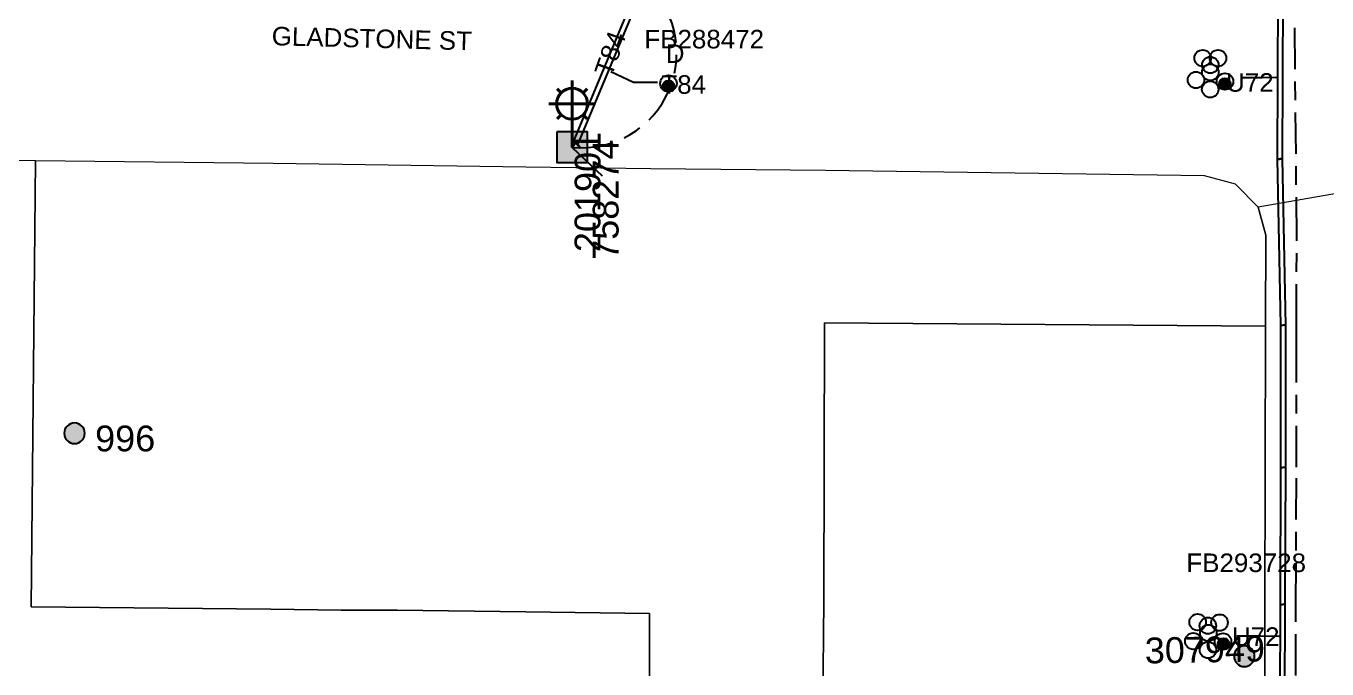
# Model space of a CAD drawing. Header units: metres. Extents: x 315403 to 316343, y 6257875 to 6258324.
# Drawn here: x 315959.4 to 316085.5, y 6257989.5 to 6258051.8 of the extents above; entities that cross this region are included whole.
import ezdxf
from ezdxf.enums import TextEntityAlignment as Align

# ---------------------------------------------------------------- set-up
doc = ezdxf.new("R2010")
doc.units = ezdxf.units.M
doc.linetypes.add('Cable Exist UG', pattern=[8.2, 4, -1.2, 1.8, -1.2])
doc.layers.get('0').update_dxf_attribs({"color": 6})
for name, color, linetype, lineweight in [('Cadastre Buildings_SP_EXT', 9, 'Continuous', 5), ('Cadastre Land Parcels_SP_EXT', 9, 'Continuous', 5), ('Cadastre Roads_SP_EXT', 9, 'Continuous', 5)]:
    doc.layers.add(name, color=color, linetype=linetype, lineweight=lineweight)
for name, color, linetype in [('Duct_SP_EXT', 7, 'Continuous'), ('Equip_SP_SL_EXT', 7, 'Continuous'), ('Mains_HV_EXT', 7, 'Continuous'), ('Mains_LV_SL_EXT', 7, 'Continuous'), ('SupportsOH_SP_TR_HV_LV_SL_EXT', 7, 'Continuous'), ('SupportsUG_SP_LV_SL_EXT', 7, 'Continuous'), ('Trench_SP_EXT', 7, 'Continuous')]:
    doc.layers.add(name, color=color, linetype=linetype)
doc.styles.add('COLUMN_LABEL', font='arial.ttf')
doc.styles.add('iecARIAL', font='arial.ttf', dxfattribs={"height": 2})
doc.styles.add('POLE_LABEL', font='arial.ttf')
doc.styles.get("Standard").update_dxf_attribs({"font": 'arial.ttf'})

# ---------------------------------------------------------------- blocks, each defined once
blk = doc.blocks.new('COLUMN_EXT')
blk.add_hatch(color=256).paths.add_polyline_path([(-1.49, 1.48), (-1.49, -1.49), (1.48, -1.49), (1.48, 1.48)])
blk.add_lwpolyline([(-1.49, -1.49), (1.48, -1.49), (1.48, 1.48), (-1.49, 1.48)], close=True)
for tag, height, style, flags, p in [('ASSET_NUM', 2.5, 'COLUMN_LABEL', 8, (2, 2)), ('STRUCTURE_PLANT_NUMBER', 0.2, 'POLE_LABEL', 9, (1.81, 0.03)), ('STREET_CODE', 0.2, 'COLUMN_LABEL', 9, (1.81, -0.2))]:
    blk.add_attdef(tag, text='', height=height, dxfattribs=dict(style=style, flags=flags)).set_placement(p, align=Align.MIDDLE_LEFT)
at = {"flags": 9}
for tag, p in [('COLUMN_TYPE', (1.81, -0.4)), ('OWNED_BY', (1.81, -0.6)), ('STATE', (1.81, -0.8)), ('USAGE', (1.81, -1)), ('LEGEND', (1.81, -1.2)), ('STREETNAME', (1.81, -1.6)), ('SUBURB', (1.81, -1.8)), ('LOCATION', (1.81, -1.4)), ('NOTES', (1.81, -2))]:
    blk.add_attdef(tag, text='', height=0.2, dxfattribs=at).set_placement(p, align=Align.MIDDLE_LEFT)
at = {"flags": 1}
blk.add_attdef('Z', (1.81, -2.35), '', height=0.2, dxfattribs=at)
blk = doc.blocks.new('DUCT_EXT')
blk.add_circle((0, 0.8), 0.8)
at = {"flags": 1}
blk.add_attdef('Z', (0, 0), '', height=0.2, dxfattribs=at)
at = {"flags": 9}
for tag, p in [('DUCT_CODE', (0, 0)), ('XSECT_TYPE', (0, -0.2)), ('STATE', (0, -0.6)), ('FB_REFERENCE', (0, -0.4)), ('NOTES', (0, -0.8))]:
    blk.add_attdef(tag, text='', height=0.2, dxfattribs=at).set_placement(p, align=Align.MIDDLE_LEFT)
blk = doc.blocks.new('SL_LANTERN_EXT')
at = {"lineweight": 40}
for p, q in [((0, 1.97), (0, 6.47)), ((-1.46, 5.68), (-1.06, 5.28)), ((1.46, 5.68), (1.06, 5.28)), ((-2.25, 4.22), (2.25, 4.22)), ((-1.46, 2.76), (-1.06, 3.16)), ((0, 0), (0, 2.72)), ((1.46, 2.76), (1.06, 3.16))]:
    blk.add_line(p, q, dxfattribs=at)
blk.add_circle((0, 4.22), 1.5, dxfattribs=at)
at = {"style": 'iecARIAL', "flags": 8}
blk.add_attdef('ASSET_NUM', (1.5, 1.5), '', height=2.5, dxfattribs=at)
for tag, p, height, flags in [('CONSTRUCTED_VOLTAGE', (0.98, -0.65), 0.2, 9), ('CONTROL_TYPE', (0.98, -0.85), 0.2, 9), ('LANTERN_PURPOSE', (0.98, -1.05), 0.2, 9), ('LANTERN_TYPE', (0.98, -1.25), 0.2, 9), ('NO_PHASES', (0.98, -1.45), 0.2, 9), ('LNUMBER', (2.18, -3.25), 2.5, 8), ('OPERATING_VOLTAGE', (0.98, -1.65), 0.2, 9), ('ORIENTATION', (0.98, -1.85), 0.2, 9), ('OWNED_BY', (0.98, -2.05), 0.2, 9), ('STATE', (0.98, -2.25), 0.2, 9), ('USAGE', (0.98, -2.45), 0.2, 9), ('CEXIST', (0.98, -2.65), 0.2, 9), ('CNEW', (0.98, -2.85), 0.2, 9), ('CNUMBER', (0.98, -3.05), 0.2, 9), ('CREMOVE', (0.98, -3.25), 0.2, 9), ('CREPLACE', (0.98, -3.45), 0.2, 9), ('LKINGHEIGHT', (0.98, -3.65), 0.2, 9), ('LBRACKET', (0.98, -3.85), 0.2, 9), ('LBRACKETVOCAB', (0.98, -4.05), 0.2, 9), ('LCATEGORY', (0.98, -4.25), 0.2, 9), ('LCHARGE1', (0.98, -4.45), 0.2, 9), ('LCHARGE1PERCENT', (0.98, -4.65), 0.2, 9), ('LCHARGE2', (0.98, -4.85), 0.2, 9), ('LCHARGE2PERCENT', (0.98, -5.05), 0.2, 9), ('LCHARGE3', (0.98, -5.25), 0.2, 9), ('LCHARGE3PERCENT', (0.98, -5.45), 0.2, 9), ('LEXIST', (0.98, -5.65), 0.2, 9), ('LLAMP', (0.98, -5.85), 0.2, 9), ('LLAMPVOCAB', (0.98, -6.05), 0.2, 9), ('LMAST', (0.98, -6.25), 0.2, 9), ('LMASTVOCAB', (0.98, -6.45), 0.2, 9), ('LNEW', (0.98, -6.65), 0.2, 9), ('LANTNUMBER', (0.98, -6.85), 0.2, 9), ('LOUTREACH', (0.98, -7.25), 0.2, 9), ('LOUTREACHVOCAB', (0.98, -7.45), 0.2, 9), ('LRATECODE', (0.98, -7.65), 0.2, 9), ('LREMOVE', (0.98, -7.85), 0.2, 9), ('LREPLACE', (0.98, -8.05), 0.2, 9), ('LTYPE', (0.98, -8.25), 0.2, 9), ('LTYPEVOCAB', (0.98, -8.45), 0.2, 9), ('LEGEND', (0.98, -8.65), 0.2, 9), ('LOCATION', (0.98, -8.85), 0.2, 9), ('STREETNAME', (0.98, -9.25), 0.2, 9), ('SUBURB', (0.98, -9.45), 0.2, 1), ('NOTES', (0.98, -9.05), 0.2, 9)]:
    blk.add_attdef(tag, p, '', height=height, dxfattribs=dict(flags=flags))
blk = doc.blocks.new('POLE_EXT')
blk.add_hatch(color=256).paths.add_polyline_path([(-1, 0, 1), (1, 0, 1)])
blk.add_lwpolyline([(-1, 0, 1), (1, 0, 1)], format="xyb", close=True)
for tag, height, flags, p in [('pNumber', 2.5, 8, (-17.84, 2.07)), ('OWNED_BY', 0.2, 9, (1.35, -0.4)), ('SPECIAL_USE', 0.2, 9, (1.35, -0.8)), ('STATE', 0.2, 9, (1.35, -1)), ('PARENT', 0.2, 9, (1.35, -0.6)), ('USAGE', 0.2, 9, (1.35, -1.2)), ('cLV', 0.2, 9, (1.35, -1.4)), ('hDepth', 0.2, 9, (1.35, -1.6)), ('hDia', 0.2, 9, (1.35, -1.8)), ('cHV', 0.2, 9, (1.35, -2)), ('LBRACKET', 0.2, 9, (1.35, -2.2)), ('LExisting', 0.2, 9, (1.35, -2.4)), ('LANTNUMBER', 0.2, 9, (1.35, -2.6)), ('cLinedev', 0.2, 9, (1.35, -3.4)), ('pExisting', 0.2, 9, (1.35, -3.8)), ('LOther', 0.2, 9, (1.35, -2.8)), ('LRemove', 0.2, 9, (1.35, -3)), ('LEGEND', 0.2, 9, (1.35, -3.2)), ('LOCATION', 0.2, 9, (1.35, -3.6)), ('pFooting', 0.2, 9, (1.35, -4.4)), ('pNew', 0.2, 9, (1.35, -4.6)), ('pRelocate', 0.2, 9, (1.35, -5)), ('PFNUMBER', 0.2, 9, (1.35, -4)), ('NEWPFNUMBER', 0.2, 9, (1.35, -4.2)), ('pRemove', 0.2, 9, (1.35, -5.2)), ('pReplace', 0.2, 9, (1.35, -5.4)), ('pStay', 0.2, 9, (1.35, -5.6)), ('pType', 0.2, 9, (1.35, -5.8)), ('cspan', 0.2, 9, (1.35, -6)), ('STREETNAME', 0.2, 9, (1.35, -6.2)), ('SUBURB', 0.2, 9, (1.35, -6.4)), ('OPERATED_BY', 0.2, 9, (1.36, -7.01)), ('NOTES', 0.2, 9, (1.35, -6.6)), ('MAINTAINED_BY', 0.2, 9, (1.36, -6.81))]:
    blk.add_attdef(tag, text='', height=height, dxfattribs=dict(flags=flags)).set_placement(p, align=Align.MIDDLE_LEFT)
at = {"style": 'POLE_LABEL'}
for tag, height, flags, p in [('ASSET_NUM', 2.5, 8, (2, 2)), ('STRUCTURE_PLANT_NUMBER', 0.2, 9, (1.35, 0.03)), ('STREET_CODE', 0.2, 9, (1.35, -0.2))]:
    blk.add_attdef(tag, text='', height=height, dxfattribs=dict(at, flags=flags)).set_placement(p, align=Align.MIDDLE_LEFT)
at = {"flags": 1}
blk.add_attdef('Z', (1.35, -7.33), '', height=0.2, dxfattribs=at)
blk = doc.blocks.new('CABLE_LARGE_EXT')
h = blk.add_hatch(color=256)
edge = h.paths.add_edge_path()
edge.add_arc((0, 0.55), 0.55, 0, 360)
blk.add_circle((0, 0.55), 0.55)
at = {"flags": 1}
blk.add_attdef('Z', (0, 0), '', height=0.2, dxfattribs=at)
at = {"flags": 9}
for tag, p in [('COND_CODE', (0, 0)), ('STATE', (0, -0.4)), ('XSECT_SIZE', (0, -0.6)), ('FB_REFERENCE', (0, -0.2)), ('NOTES', (0, -0.8))]:
    blk.add_attdef(tag, text='', height=0.2, dxfattribs=at).set_placement(p, align=Align.MIDDLE_LEFT)

msp = doc.modelspace()

# ---------------------------------------------------------------- linework, layer by layer
at = {"layer": 'Cadastre Buildings_SP_EXT', "linetype": 'Continuous'}
for points in [[(316076.66, 6258036.51), (316073.66, 6258037.34), (316036.92, 6258037.83), (316019.98, 6258038.02), (316007.87, 6258038.18), (315983.36, 6258038.51), (315960.31, 6258038.78), (315959.91, 6257995.55), (315983.14, 6257995.32), (315989.97, 6257995.22), (315995.38, 6257995.22), (316007.87, 6257995.06), (316019.85, 6257994.91), (316019.86, 6257969.69), (316036.54, 6257969.21), (316036.63, 6257982.69), (316036.63, 6257982.76), (316036.74, 6257996.14), (316036.77, 6258009.34), (316036.83, 6258023.08), (316079.57, 6258022.75), (316079.62, 6258031.59), (316078.85, 6258034.3), (316076.66, 6258036.51)], [(316079.57, 6258022.75), (316036.83, 6258023.08), (316036.77, 6258009.34), (316036.74, 6257996.14), (316036.63, 6257982.76), (316079.47, 6257981.95), (316079.51, 6257995.32), (316079.55, 6258008.78), (316079.57, 6258022.75)]]:
    msp.add_lwpolyline(points, close=True, dxfattribs=at)
at = {"layer": 'Cadastre Land Parcels_SP_EXT', "linetype": 'Continuous'}
msp.add_lwpolyline([(315960.31, 6258038.78), (315930.25, 6258039.14), (315906.47, 6258039.44), (315906.2, 6258004.27), (315905.93, 6257970.18), (315990.15, 6257969.71), (316005.13, 6257969.71), (316019.86, 6257969.69), (316019.85, 6257994.91), (316007.87, 6257995.06), (315995.38, 6257995.22), (315989.97, 6257995.22), (315983.14, 6257995.32), (315959.91, 6257995.55), (315960.31, 6258038.78)], close=True, dxfattribs=at)
at = {"layer": 'Cadastre Roads_SP_EXT', "linetype": 'Continuous'}
msp.add_lwpolyline([(316099.18, 6257989.29), (316099.19, 6258001.36), (316099.25, 6258013.58), (316099.3, 6258025.44), (316099.3, 6258025.44), (316099.31, 6258037.87), (316089.08, 6258036.09), (316087.38, 6258035.79), (316078.85, 6258034.3), (316079.62, 6258031.59), (316079.57, 6258022.75), (316079.55, 6258008.78), (316079.51, 6257995.32), (316079.47, 6257981.95)], dxfattribs=at)
at = {"layer": 'Duct_SP_EXT'}
for p, q in [((316018.87, 6258056.03), (316012.45, 6258040.62)), ((316019.32, 6258055.84), (316012.9, 6258040.43)), ((316080.77, 6258055.27), (316080.72, 6258038.97)), ((316081.25, 6258055.27), (316081.2, 6258038.97)), ((316012.45, 6258040.62), (316012.68, 6258040.53)), ((316012.9, 6258040.43), (316012.68, 6258040.53)), ((316080.7, 6258038.94), (316080.94, 6258038.94)), ((316080.7, 6258038.94), (316081.04, 6258022.85)), ((316080.72, 6258038.97), (316080.96, 6258038.97)), ((316081.18, 6258038.95), (316080.94, 6258038.94)), ((316081.2, 6258038.97), (316080.96, 6258038.97)), ((316081.18, 6258038.95), (316081.52, 6258022.85)), ((316081.04, 6258022.85), (316081.02, 6258009.07)), ((316081.04, 6258022.85), (316081.28, 6258022.85)), ((316081.52, 6258022.85), (316081.28, 6258022.85)), ((316081.52, 6258022.85), (316081.5, 6258009.07)), ((316081.02, 6258009.07), (316080.98, 6257995.79)), ((316081.02, 6258009.07), (316081.26, 6258009.07)), ((316081.5, 6258009.07), (316081.26, 6258009.07)), ((316081.5, 6258009.07), (316081.46, 6257995.79)), ((316080.98, 6257995.79), (316080.94, 6257982.61)), ((316080.98, 6257995.79), (316081.22, 6257995.79)), ((316081.46, 6257995.79), (316081.22, 6257995.79)), ((316081.46, 6257995.79), (316081.42, 6257982.61))]:
    msp.add_line(p, q, dxfattribs=at)
for points in [[(316020.62, 6258046.38), (316018.31, 6258046.38), (316016.1, 6258047.42)], [(316077.15, 6258046.87), (316079.25, 6258046.87), (316080.64, 6258046.9)], [(316076.81, 6257992.73), (316079.11, 6257992.73), (316080.89, 6257992.7)]]:
    msp.add_lwpolyline(points, dxfattribs=at)
at = {"layer": 'Mains_HV_EXT', "linetype": 'Cable Exist UG'}
msp.add_lwpolyline([(316082.47, 6257980.69), (316082.53, 6257995.81), (316082.53, 6257995.81), (316082.57, 6258009.09), (316082.57, 6258020.69), (316082.57, 6258022.83), (316082.57, 6258022.83), (316082.61, 6258031.27), (316082.34, 6258059.49), (316082.34, 6258059.49), (316082.57, 6258085.48), (316082.59, 6258087.57), (316082.59, 6258087.57), (316082.68, 6258097.28), (316082.7, 6258099.49), (316082.7, 6258099.49), (316082.83, 6258105.27), (316075.95, 6258105.18), (316075.54, 6258106.88)], dxfattribs=at)
at = {"layer": 'Mains_LV_SL_EXT', "linetype": 'Cable Exist UG'}
msp.add_lwpolyline([(316019.21, 6258056.28, -0.738408), (316012.35, 6258040.09)], format="xyb", dxfattribs=at)
at = {"layer": 'Trench_SP_EXT', "linetype": 'Cable Exist UG'}
for points in [[(316012.35, 6258040.09), (316012.68, 6258040.53)], [(316012.35, 6258040.09), (316016.01, 6258036.62)]]:
    msp.add_lwpolyline(points, dxfattribs=at)

# ---------------------------------------------------------------- block references
at = {"layer": 'Duct_SP_EXT'}
for name, p in [('DUCT_EXT', (316073.49, 6258047.94)), ('DUCT_EXT', (316074.97, 6258047.94)), ('DUCT_EXT', (316074.22, 6258047.27)), ('DUCT_EXT', (316021.69, 6258045.48)), ('DUCT_EXT', (316072.83, 6258045.82)), ('DUCT_EXT', (316074.23, 6258046.56)), ('DUCT_EXT', (316075.64, 6258045.67)), ('CABLE_LARGE_EXT', (316021.69, 6258045.48)), ('DUCT_EXT', (316074.21, 6258044.91)), ('CABLE_LARGE_EXT', (316075.64, 6258045.71)), ('DUCT_EXT', (316072.99, 6257993.26)), ('DUCT_EXT', (316073.99, 6257992.92)), ('DUCT_EXT', (316075.12, 6257993.22)), ('DUCT_EXT', (316072.57, 6257991.42)), ('DUCT_EXT', (316074.03, 6257992.21)), ('DUCT_EXT', (316075.46, 6257991.39)), ('DUCT_EXT', (316074, 6257990.56)), ('CABLE_LARGE_EXT', (316075.5, 6257991.42))]:
    msp.add_blockref(name, p, dxfattribs=at)
at = {"layer": 'Equip_SP_SL_EXT'}
ref = msp.add_blockref('SL_LANTERN_EXT', (316012.35, 6258040.09), dxfattribs=at)
ref.add_attrib('ASSET_NUM', '201901', dxfattribs={"layer": '0', "height": 2.5, "rotation": 89.9273, "style": 'iecARIAL'}).set_placement((316013.85, 6258041.59), align=Align.MIDDLE_RIGHT)
at = {"layer": 'SupportsOH_SP_TR_HV_LV_SL_EXT'}
ref = msp.add_blockref('POLE_EXT', (315964.1, 6258012.37), dxfattribs=at)
ref.add_attrib('ASSET_NUM', '996', dxfattribs={"layer": '0', "height": 2.5, "rotation": 359.9916, "style": 'POLE_LABEL'}).set_placement((315966.1, 6258013.12), align=Align.TOP_LEFT)
ref = msp.add_blockref('POLE_EXT', (316077.52, 6257990.76), dxfattribs=at)
ref.add_attrib('ASSET_NUM', '307949', dxfattribs={"layer": '0', "height": 2.5, "rotation": 1, "style": 'POLE_LABEL'}).set_placement((316079.52, 6257991.51), align=Align.MIDDLE_RIGHT)
at = {"layer": 'SupportsUG_SP_LV_SL_EXT'}
ref = msp.add_blockref('COLUMN_EXT', (316012.35, 6258040.09), dxfattribs=dict(at, rotation=269.9999999999998))
ref.add_attrib('ASSET_NUM', '758274', dxfattribs={"layer": '0', "height": 2.5, "rotation": 90, "style": 'COLUMN_LABEL'}).set_placement((316014.35, 6258040.84), align=Align.TOP_RIGHT)

# ---------------------------------------------------------------- texts
at = {"layer": 'Cadastre Roads_SP_EXT'}
msp.add_text('GLADSTONE ST', height=1.8, rotation=358.5335, dxfattribs=at).set_placement((315983.2, 6258049.99))
at = {"layer": 'Duct_SP_EXT'}
for s, p in [('FB288472', (316019.35, 6258049.68)), ('D', (316021.43, 6258048.28)), ('T84', (316021, 6258045.28)), ('U72', (316075.75, 6258045.48)), ('FB293728', (316071.9, 6257998.92)), ('U72', (316076.32, 6257991.76))]:
    msp.add_text(s, height=1.8, dxfattribs=at).set_placement(p)
at = {"layer": 'Mains_LV_SL_EXT'}
msp.add_text('T84', height=1.8, rotation=70.651, dxfattribs=at).set_placement((316016.17, 6258046.84))

doc.saveas('drawing.dxf')
